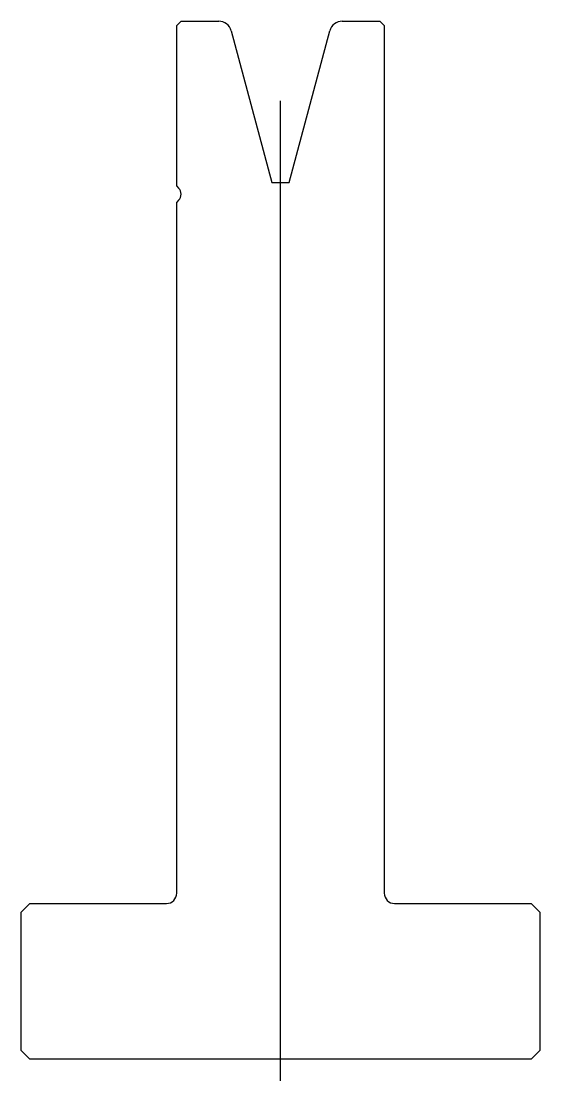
# Model space of a CAD drawing. Header units: metres. Extents: x -30 to 30, y -58 to 65.
import ezdxf

# ---------------------------------------------------------------- set-up
doc = ezdxf.new("R2010")
doc.units = ezdxf.units.M

msp = doc.modelspace()

# ---------------------------------------------------------------- linework, layer by layer
for p, q in [((-11.697382, 64.720776), (-12.197382, 64.220776)), ((-12.197382, 45.63499), (-12.197382, 64.220776)), ((-11.697382, 64.720776), (-7.348372, 64.720776)), ((6.953609, 64.720776), (11.302618, 64.720776)), ((11.802618, 64.220776), (11.302618, 64.720776)), ((11.802618, 64.220776), (11.802618, -36.079224)), ((-5.899484, 63.609005), (-1.197382, 46.060522)), ((0.802618, 46.060522), (5.50472, 63.609005)), ((-0.197382, -57.779224), (-0.197382, 55.495562)), ((-12.197382, 45.63499), (-11.990275, 45.427883)), ((-1.197382, 46.060522), (0.802618, 46.060522)), ((-11.990275, 44.01367), (-12.197382, 43.806563)), ((-12.197382, -36.079224), (-12.197382, 43.806563)), ((-29.197382, -37.279224), (-30.197382, -38.279224)), ((-29.197382, -37.279224), (-13.397382, -37.279224)), ((13.002618, -37.279224), (28.802618, -37.279224)), ((29.802618, -38.279224), (28.802618, -37.279224)), ((-30.197382, -54.279224), (-30.197382, -38.279224)), ((29.802618, -38.279224), (29.802618, -54.279224)), ((-30.197382, -54.279224), (-29.197382, -55.279224)), ((28.802618, -55.279224), (29.802618, -54.279224)), ((28.802618, -55.279224), (-29.197382, -55.279224))]:
    msp.add_line(p, q)
for centre, radius, start, end in [((-7.348372, 63.220776), 1.5, 15, 90), ((6.953609, 63.220776), 1.5, 90, 165), ((-12.697382, 44.720776), 1, 315, 45), ((-13.397382, -36.079224), 1.2, 270, 360), ((13.002618, -36.079224), 1.2, 180, 270)]:
    msp.add_arc(centre, radius, start, end)

doc.saveas('drawing.dxf')
